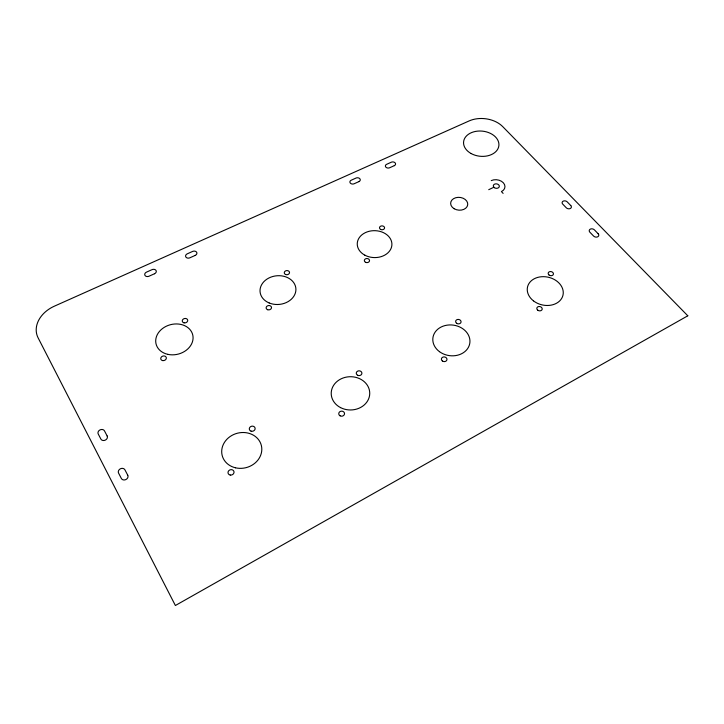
<?xml version="1.0" encoding="UTF-8"?>
<svg xmlns="http://www.w3.org/2000/svg" width="724" height="724" viewBox="0 0 724 724"><rect width="100%" height="100%" fill="white"/><g stroke="black" fill="none" stroke-linecap="round" stroke-linejoin="round"><path stroke-width="1.09" d="M488.736 189.679L493.877 187.235M503.117 193.398L501.433 191.579A8.688 6.371 7.7 0 0 503.325 182.774A8.688 6.371 7.7 0 0 491.252 180.611M687.8 315.8L175.38 605.508L38.101 337.837A29.177 22.326 -19.1 0 1 54.345 306.189L469.116 120.935A24.408 17.24 6.2 0 1 502.755 126.655L687.8 315.8M154.529 273.735L149.017 276.215A3.068 2.344 -13.1 0 1 144.999 275.419A3.068 2.344 -13.1 0 1 146.501 272.133L152.004 269.663A3.059 2.344 -12.7 0 1 156.013 270.468A3.059 2.344 -12.7 0 1 154.529 273.735M195.227 255.391L189.869 257.807A3.005 2.299 -10.3 0 1 185.878 257.029A3.005 2.299 -10.3 0 1 187.263 253.834L192.62 251.427A2.996 2.29 -10 0 1 196.593 252.205A2.996 2.29 -10 0 1 195.227 255.391M358.932 181.597L354.145 183.76A2.806 2.072 0 0 1 350.298 183.063A2.806 2.072 0 0 1 351.24 180.204L356.009 178.059A2.796 2.072 0.3 0 1 359.855 178.756A2.796 2.072 0.3 0 1 358.932 181.597M394.299 165.66L389.639 167.76A2.769 2.027 1.9 0 1 385.811 167.081A2.769 2.027 1.9 0 1 386.67 164.303L391.322 162.203A2.76 2.018 2.1 0 1 395.132 162.882A2.76 2.018 2.1 0 1 394.299 165.66M570.774 205.544L567.209 201.878A2.887 2.109 11.3 0 0 563.191 201.163A2.887 2.109 11.3 0 0 562.72 204.096L566.277 207.779A2.896 2.118 11.6 0 0 570.313 208.503A2.896 2.118 11.6 0 0 570.774 205.544M598.133 233.707L594.413 229.879A2.968 2.19 13.3 0 0 590.295 229.137A2.968 2.19 13.3 0 0 589.87 232.205L593.58 236.042A2.977 2.199 13.6 0 0 597.716 236.793A2.977 2.199 13.6 0 0 598.133 233.707M107.152 435.975L104.482 430.889A3.484 2.86 -23.7 0 0 100.03 429.902A3.484 2.86 -23.7 0 0 98.229 433.984L100.889 439.088A3.502 2.878 -24 0 0 105.351 440.092A3.502 2.878 -24 0 0 107.152 435.975M127.741 475.197L124.935 469.849A3.575 3.014 -25.8 0 0 120.356 468.808A3.575 3.014 -25.8 0 0 118.573 473.107L121.361 478.474A3.584 3.032 -26.1 0 0 125.958 479.523A3.584 3.032 -26.1 0 0 127.741 475.197M184.032 322.832A2.76 2.199 -12.8 0 0 187.688 320.089A2.76 2.199 -12.8 0 0 183.253 319.094A2.76 2.199 -12.8 0 0 184.032 322.832M162.71 360.597A2.851 2.308 -15.8 0 0 166.285 357.511A2.851 2.308 -15.8 0 0 161.633 356.742A2.851 2.308 -15.8 0 0 162.71 360.597M285.609 274.505A2.634 2.081 -4.7 0 0 289.528 272.55A2.634 2.081 -4.7 0 0 285.564 270.903A2.634 2.081 -4.7 0 0 285.609 274.505M267.645 309.718A2.706 2.181 -6.6 0 0 271.509 307.447A2.706 2.181 -6.6 0 0 267.31 305.953A2.706 2.181 -6.6 0 0 267.645 309.718M365.602 262.314A2.597 2.045 0.9 0 0 369.539 260.622A2.597 2.045 0.9 0 0 365.665 258.776A2.597 2.045 0.9 0 0 365.602 262.314M380.598 229.408A2.543 1.946 1.8 0 0 384.571 228.006A2.543 1.946 1.8 0 0 380.942 226.051A2.543 1.946 1.8 0 0 380.598 229.408M454.192 208.747A8.579 6.407 6 0 0 467.704 204.82A8.579 6.407 6 0 0 455.695 197.743A8.579 6.407 6 0 0 454.192 208.747M364.833 255.165A17.331 13.457 1.4 0 0 391.865 245.291A17.331 13.457 1.4 0 0 367.05 231.933A17.331 13.457 1.4 0 0 364.833 255.165M269.192 302.967A17.982 14.371 -5.6 0 0 295.917 289.283A17.982 14.371 -5.6 0 0 268.785 278.052A17.982 14.371 -5.6 0 0 269.192 302.967M167.877 354.362A18.896 15.213 -14.2 0 0 192.819 335.248A18.896 15.213 -14.2 0 0 162.466 328.569A18.896 15.213 -14.2 0 0 167.877 354.362M494.42 187.697A3.032 2.226 7.7 0 0 499.307 186.611A3.032 2.226 7.7 0 0 495.234 183.923A3.032 2.226 7.7 0 0 494.42 187.697M235.508 467.804A20.218 17.756 -15.1 0 0 261.382 445.604A20.218 17.756 -15.1 0 0 228.359 437.893A20.218 17.756 -15.1 0 0 235.508 467.804M251.092 431.16A2.95 2.57 -12.6 0 0 255.119 428.219A2.95 2.57 -12.6 0 0 250.423 426.762A2.95 2.57 -12.6 0 0 251.092 431.16M230.241 475.053A3.05 2.697 -18 0 0 233.933 471.46A3.05 2.697 -18 0 0 228.884 470.573A3.05 2.697 -18 0 0 230.241 475.053M357.629 375.258A2.815 2.398 0.5 0 0 361.9 373.267A2.815 2.398 0.5 0 0 357.728 371.104A2.815 2.398 0.5 0 0 357.629 375.258M340.117 415.838A2.896 2.534 -1.6 0 0 344.534 413.73A2.896 2.534 -1.6 0 0 340.271 411.449A2.896 2.534 -1.6 0 0 340.117 415.838M456.609 323.266A2.733 2.217 8.5 0 0 461.034 322.171A2.733 2.217 8.5 0 0 457.432 319.501A2.733 2.217 8.5 0 0 456.609 323.266M442.373 360.968A2.806 2.344 8.4 0 0 446.934 359.81A2.806 2.344 8.4 0 0 443.269 357.004A2.806 2.344 8.4 0 0 442.373 360.968M439.468 351.665A18.652 15.385 8.5 0 0 469.686 343.864A18.652 15.385 8.5 0 0 444.979 325.583A18.652 15.385 8.5 0 0 439.468 351.665M340.597 407.639A19.258 16.625 -0.5 0 0 369.738 393.566A19.258 16.625 -0.5 0 0 341.113 378.833A19.258 16.625 -0.5 0 0 340.597 407.639M471.143 153.551A17.747 12.616 6.2 0 0 498.872 145.705A17.747 12.616 6.2 0 0 473.704 131.849A17.747 12.616 6.2 0 0 471.143 153.551M549.082 275.029A2.67 2.045 12.8 0 0 553.408 274.26A2.67 2.045 12.8 0 0 549.969 271.591A2.67 2.045 12.8 0 0 549.082 275.029M537.724 310.153A2.733 2.154 13.4 0 0 542.167 309.347A2.733 2.154 13.4 0 0 538.665 306.542A2.733 2.154 13.4 0 0 537.724 310.153M533.47 300.867A18.2 14.181 13.1 0 0 562.946 295.347A18.2 14.181 13.1 0 0 539.353 277.021A18.2 14.181 13.1 0 0 533.47 300.867"/></g></svg>
